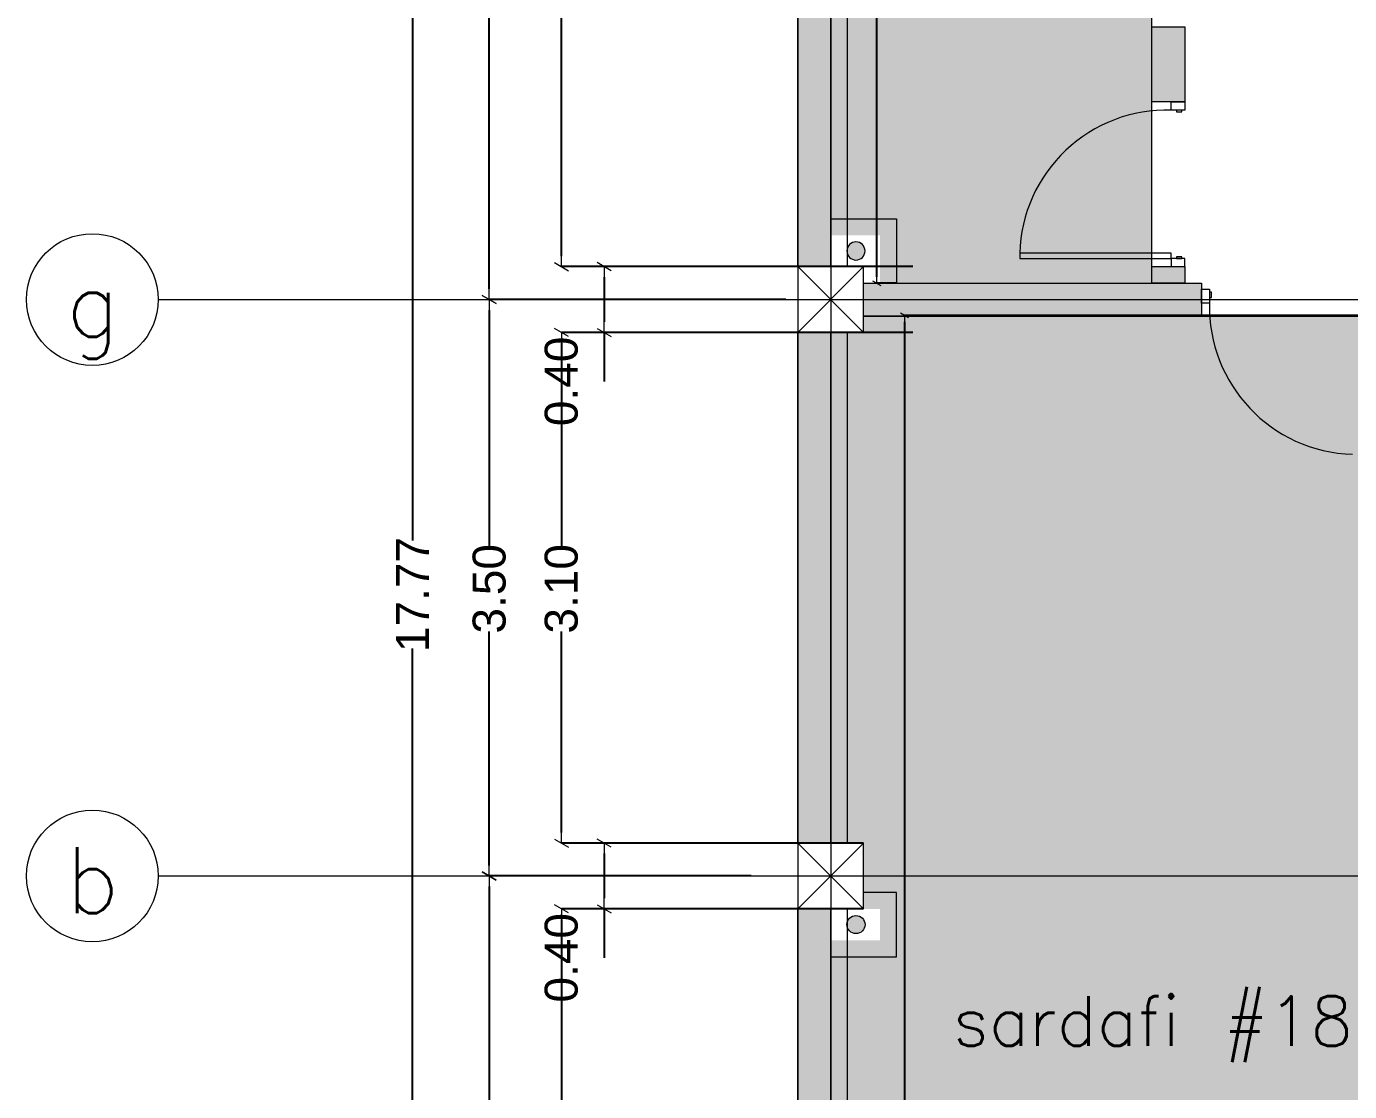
# Model space of a CAD drawing. Header units: millimetres. Extents: x 475616349 to 476941521, y 4620115302 to 4621446928.
# Drawn here: x 476732588 to 476740617, y 4620198963 to 4620205430 of the extents above; entities that cross this region are included whole.
import ezdxf

# ---------------------------------------------------------------- set-up
doc = ezdxf.new("R2010")
doc.units = ezdxf.units.MM
doc.header["$MEASUREMENT"] = 0
for name, color, linetype, lineweight in [('0_Pen_No__42_Pen_No__250_Pen_No__5', 5, 'Continuous', 0), ('2D Drafting - General_Pen_No__1_Pen_No__7', 7, 'Continuous', 0), ('2D Drafting - General_Pen_No__1_Pen_No__7_Pen_No__7', 7, 'Continuous', 0), ('2D Drafting - General_Pen_No__250_Pen_No__7_Pen_No__154', 154, 'Continuous', 0), ('2D Drafting - General_Pen_No__250_Pen_No__7_Pen_No__250', 7, 'Continuous', 0), ('2D Drafting - General_Pen_No__250_Pen_No__7_Pen_No__7', 7, 'Continuous', 0), ('Annotation - Text_Pen_No__7_Pen_No__5', 5, 'Continuous', 0), ('Doors_Pen_No__7_Pen_No__7_Pen_No__7', 7, 'Continuous', 0), ('G-Anno-Nplt_Pen_No__4', 7, 'Continuous', 0), ('G-Anno-Nplt_Pen_No__7', 7, 'Continuous', 0), ('G-Anno-Nplt_Pen_No__8', 8, 'Continuous', 0), ('New_a-iataki_Pen_No__5_Pen_No__5_Pen_No__4', 7, 'Continuous', 0), ('shaxtebi da milebi_Pen_No__1_Pen_No__1_Pen_No__1', 1, 'Continuous', 0), ('zoma_Pen_No__5_Pen_No__5', 5, 'Continuous', 0)]:
    doc.layers.add(name, color=color, linetype=linetype, lineweight=lineweight)
doc.layers.add('zoma', color=7, linetype='Continuous')
doc.styles.add('GENERATED_STYLE_2', font='arial.ttf')
doc.dimstyles.new('GENERATED_STYLE__2', dxfattribs={"dimtxt": 200, "dimasz": 64.421331, "dimexe": 0.18, "dimexo": 3, "dimgap": 0.09, "dimtad": 1, "dimlfac": 0.001, "dimzin": 0, "dimdsep": 46, "dimtxsty": 'GENERATED_STYLE_2', "dimblk": 'ARROWHEAD_2', "dimblk1": 'ARROWHEAD_2', "dimblk2": 'ARROWHEAD_2', "dimcen": 0.09, "dimclrd": 142, "dimclre": 142, "dimclrt": 142, "dimadec": 0, "dimazin": 0, "dimtfac": 1, "dimtdec": 4, "dimtmove": 0, "dimatfit": 3, "dimfxl": 1, "dimtolj": 1, "dimtzin": 0, "dimarcsym": 0})
doc.dimstyles.new('GENERATED_STYLE__40', dxfattribs={"dimtxt": 100, "dimasz": 38, "dimexe": 0.18, "dimexo": 3, "dimgap": 0.09, "dimtad": 1, "dimlfac": 0.001, "dimzin": 0, "dimdsep": 46, "dimtxsty": 'GENERATED_STYLE_2', "dimblk": 'ARROWHEAD_2', "dimblk1": 'ARROWHEAD_2', "dimblk2": 'ARROWHEAD_2', "dimcen": 0.09, "dimclrd": 7, "dimclre": 7, "dimclrt": 7, "dimadec": 0, "dimazin": 0, "dimtfac": 1, "dimtdec": 4, "dimtmove": 0, "dimatfit": 3, "dimfxl": 1, "dimtolj": 1, "dimtzin": 0, "dimarcsym": 0})

# ---------------------------------------------------------------- blocks, each defined once
blk = doc.blocks.new('ARROWHEAD_2')
at = {"color": 0, "linetype": 'Continuous', "lineweight": 0}
for p, q in [((0, 0), (-1, 0)), ((-0.38, -0.66), (0.38, 0.66))]:
    blk.add_line(p, q, dxfattribs=at)
blk = doc.blocks.new('*D1158', base_point=(476577134.1, 4620325125.7))
at = {"layer": 'Defpoints', "color": 0, "linetype": 'Continuous', "transparency": 16777216}
for p in [(476735396.9, 4620200271.9), (476736989, 4620200271.9), (476736989, 4620193371.9)]:
    blk.add_point(p, dxfattribs=at)
at = {"layer": 'zoma', "color": 142, "linetype": 'Continuous', "lineweight": -2, "transparency": 16777216}
for p, q in [((476736986, 4620200271.9), (476735396.7, 4620200271.9)), ((476735396.9, 4620200207.5), (476735396.9, 4620197075.7)), ((476735396.9, 4620193436.3), (476735396.9, 4620196555.6)), ((476736986, 4620193371.9), (476735396.7, 4620193371.9))]:
    blk.add_line(p, q, dxfattribs=at)
at = {"layer": 'zoma', "color": 142, "linetype": 'Continuous', "lineweight": -2, "transparency": 16777216, "xscale": 64.4213309708986, "yscale": 64.4213309708986, "zscale": 64.4213309708986}
for p, rotation in [((476735396.9, 4620200271.9), 90), ((476735396.9, 4620193371.9), 270)]:
    blk.add_blockref('ARROWHEAD_2', p, dxfattribs=dict(at, rotation=rotation))
at = {"layer": 'zoma', "color": 142, "linetype": 'Continuous', "lineweight": 0, "transparency": 16777216, "insert": (476735396.9, 4620196815.6), "char_height": 200, "attachment_point": 5, "rotation": 90, "style": 'GENERATED_STYLE_2'}
blk.add_mtext('\\A1;6.90', dxfattribs=at)
blk = doc.blocks.new('*D1159', base_point=(476577134.1, 4620325125.7))
at = {"layer": 'Defpoints', "color": 0, "linetype": 'Continuous', "transparency": 16777216}
for p in [(476735396.9, 4620203771.9), (476737198.6, 4620203771.9), (476736989, 4620200271.9)]:
    blk.add_point(p, dxfattribs=at)
at = {"layer": 'zoma', "color": 142, "linetype": 'Continuous', "lineweight": -2, "transparency": 16777216}
for p, q in [((476737195.6, 4620203771.9), (476735396.7, 4620203771.9)), ((476735396.9, 4620203707.5), (476735396.9, 4620202275.1)), ((476735396.9, 4620200336.3), (476735396.9, 4620201756.2)), ((476736986, 4620200271.9), (476735396.7, 4620200271.9))]:
    blk.add_line(p, q, dxfattribs=at)
at = {"layer": 'zoma', "color": 142, "linetype": 'Continuous', "lineweight": -2, "transparency": 16777216, "xscale": 64.4213309708986, "yscale": 64.4213309708986, "zscale": 64.4213309708986}
for p, rotation in [((476735396.9, 4620203771.9), 90), ((476735396.9, 4620200271.9), 270)]:
    blk.add_blockref('ARROWHEAD_2', p, dxfattribs=dict(at, rotation=rotation))
at = {"layer": 'zoma', "color": 142, "linetype": 'Continuous', "lineweight": 0, "transparency": 16777216, "insert": (476735396.9, 4620202015.6), "char_height": 200, "attachment_point": 5, "rotation": 90, "style": 'GENERATED_STYLE_2'}
blk.add_mtext('\\A1;3.50', dxfattribs=at)
blk = doc.blocks.new('*D1160', base_point=(476577134.1, 4620325125.7))
at = {"layer": 'Defpoints', "color": 0, "linetype": 'Continuous', "transparency": 16777216}
for p in [(476735396.9, 4620210671.9), (476737198.6, 4620210671.9), (476737198.6, 4620203771.9)]:
    blk.add_point(p, dxfattribs=at)
at = {"layer": 'zoma', "color": 142, "linetype": 'Continuous', "lineweight": -2, "transparency": 16777216}
for p, q in [((476737195.6, 4620210671.9), (476735396.7, 4620210671.9)), ((476735396.9, 4620210607.5), (476735396.9, 4620207475.7)), ((476735396.9, 4620203836.3), (476735396.9, 4620206955.6)), ((476737195.6, 4620203771.9), (476735396.7, 4620203771.9))]:
    blk.add_line(p, q, dxfattribs=at)
at = {"layer": 'zoma', "color": 142, "linetype": 'Continuous', "lineweight": -2, "transparency": 16777216, "xscale": 64.4213309708986, "yscale": 64.4213309708986, "zscale": 64.4213309708986}
for p, rotation in [((476735396.9, 4620210671.9), 90), ((476735396.9, 4620203771.9), 270)]:
    blk.add_blockref('ARROWHEAD_2', p, dxfattribs=dict(at, rotation=rotation))
at = {"layer": 'zoma', "color": 142, "linetype": 'Continuous', "lineweight": 0, "transparency": 16777216, "insert": (476735396.9, 4620207215.6), "char_height": 200, "attachment_point": 5, "rotation": 90, "style": 'GENERATED_STYLE_2'}
blk.add_mtext('\\A1;6.90', dxfattribs=at)
blk = doc.blocks.new('*D1162', base_point=(476577134.1, 4620325125.7))
at = {"layer": 'Defpoints', "color": 0, "linetype": 'Continuous', "transparency": 16777216}
for p in [(476735834.3, 4620200071.9), (476737669.7, 4620200071.9), (476737669.7, 4620193571.9)]:
    blk.add_point(p, dxfattribs=at)
at = {"layer": 'zoma', "color": 142, "linetype": 'Continuous', "lineweight": -2, "transparency": 16777216}
for p, q in [((476737666.7, 4620200071.9), (476735834.1, 4620200071.9)), ((476735834.3, 4620200007.5), (476735834.3, 4620197075.7)), ((476735834.2, 4620193636.4), (476735834.3, 4620196555.6)), ((476737666.7, 4620193571.9), (476735834.1, 4620193571.9))]:
    blk.add_line(p, q, dxfattribs=at)
at = {"layer": 'zoma', "color": 142, "linetype": 'Continuous', "lineweight": -2, "transparency": 16777216, "xscale": 64.4213309708986, "yscale": 64.4213309708986, "zscale": 64.4213309708986}
for p, rotation in [((476735834.3, 4620200071.9), 89.99948275157509), ((476735834.2, 4620193571.9), 269.999482751575)]:
    blk.add_blockref('ARROWHEAD_2', p, dxfattribs=dict(at, rotation=rotation))
at = {"layer": 'zoma', "color": 142, "linetype": 'Continuous', "lineweight": 0, "transparency": 16777216, "insert": (476735834.3, 4620196815.6), "char_height": 200, "attachment_point": 5, "rotation": 89.99948, "style": 'GENERATED_STYLE_2'}
blk.add_mtext('\\A1;6.50', dxfattribs=at)
blk = doc.blocks.new('*D1163', base_point=(476577134.1, 4620325125.7))
at = {"layer": 'Defpoints', "color": 0, "linetype": 'Continuous', "transparency": 16777216}
for p in [(476736093.8, 4620200471.9), (476737669.7, 4620200471.9), (476737669.7, 4620200071.9)]:
    blk.add_point(p, dxfattribs=at)
at = {"layer": 'zoma', "color": 142, "linetype": 'Continuous', "lineweight": -2, "transparency": 16777216}
for p, q in [((476737666.7, 4620200471.9), (476736093.6, 4620200471.9)), ((476736093.8, 4620200407.5), (476736093.8, 4620200136.4)), ((476737666.7, 4620200071.9), (476736093.6, 4620200071.9)), ((476736093.8, 4620200071.9), (476736093.8, 4620199775.1))]:
    blk.add_line(p, q, dxfattribs=at)
at = {"layer": 'zoma', "color": 142, "linetype": 'Continuous', "lineweight": -2, "transparency": 16777216, "xscale": 64.4213309708986, "yscale": 64.4213309708986, "zscale": 64.4213309708986}
for p, rotation in [((476736093.8, 4620200471.9), 89.99948275157509), ((476736093.8, 4620200071.9), 269.999482751575)]:
    blk.add_blockref('ARROWHEAD_2', p, dxfattribs=dict(at, rotation=rotation))
at = {"layer": 'zoma', "color": 142, "linetype": 'Continuous', "lineweight": 0, "transparency": 16777216, "insert": (476735834.3, 4620199775.1), "char_height": 200, "attachment_point": 5, "rotation": 89.99948, "style": 'GENERATED_STYLE_2'}
blk.add_mtext('\\A1;0.40', dxfattribs=at)
blk = doc.blocks.new('*D1164', base_point=(476577134.1, 4620325125.7))
at = {"layer": 'Defpoints', "color": 0, "linetype": 'Continuous', "transparency": 16777216}
for p in [(476735834.3, 4620203571.9), (476737969.7, 4620203571.9), (476737669.7, 4620200471.9)]:
    blk.add_point(p, dxfattribs=at)
at = {"layer": 'zoma', "color": 142, "linetype": 'Continuous', "lineweight": -2, "transparency": 16777216}
for p, q in [((476737966.7, 4620203571.9), (476735834.1, 4620203571.9)), ((476735834.3, 4620203507.5), (476735834.3, 4620202275.1)), ((476735834.3, 4620200536.4), (476735834.3, 4620201756.2)), ((476737666.7, 4620200471.9), (476735834.1, 4620200471.9))]:
    blk.add_line(p, q, dxfattribs=at)
at = {"layer": 'zoma', "color": 142, "linetype": 'Continuous', "lineweight": -2, "transparency": 16777216, "xscale": 64.4213309708986, "yscale": 64.4213309708986, "zscale": 64.4213309708986}
for p, rotation in [((476735834.3, 4620203571.9), 89.99948275157509), ((476735834.3, 4620200471.9), 269.999482751575)]:
    blk.add_blockref('ARROWHEAD_2', p, dxfattribs=dict(at, rotation=rotation))
at = {"layer": 'zoma', "color": 142, "linetype": 'Continuous', "lineweight": 0, "transparency": 16777216, "insert": (476735834.3, 4620202015.6), "char_height": 200, "attachment_point": 5, "rotation": 89.99948, "style": 'GENERATED_STYLE_2'}
blk.add_mtext('\\A1;3.10', dxfattribs=at)
blk = doc.blocks.new('*D1165', base_point=(476577134.1, 4620325125.7))
at = {"layer": 'Defpoints', "color": 0, "linetype": 'Continuous', "transparency": 16777216}
for p in [(476736093.8, 4620203971.9), (476737969.7, 4620203971.9), (476737969.7, 4620203571.9)]:
    blk.add_point(p, dxfattribs=at)
at = {"layer": 'zoma', "color": 142, "linetype": 'Continuous', "lineweight": -2, "transparency": 16777216}
for p, q in [((476737966.7, 4620203971.9), (476736093.7, 4620203971.9)), ((476736093.8, 4620203907.5), (476736093.8, 4620203636.4)), ((476737966.7, 4620203571.9), (476736093.6, 4620203571.9)), ((476736093.8, 4620203571.9), (476736093.8, 4620203275.1))]:
    blk.add_line(p, q, dxfattribs=at)
at = {"layer": 'zoma', "color": 142, "linetype": 'Continuous', "lineweight": -2, "transparency": 16777216, "xscale": 64.4213309708986, "yscale": 64.4213309708986, "zscale": 64.4213309708986}
for p, rotation in [((476736093.8, 4620203971.9), 89.99948275157509), ((476736093.8, 4620203571.9), 269.999482751575)]:
    blk.add_blockref('ARROWHEAD_2', p, dxfattribs=dict(at, rotation=rotation))
at = {"layer": 'zoma', "color": 142, "linetype": 'Continuous', "lineweight": 0, "transparency": 16777216, "insert": (476735834.3, 4620203275.1), "char_height": 200, "attachment_point": 5, "rotation": 89.99948, "style": 'GENERATED_STYLE_2'}
blk.add_mtext('\\A1;0.40', dxfattribs=at)
blk = doc.blocks.new('*D1166', base_point=(476577134.1, 4620325125.7))
at = {"layer": 'Defpoints', "color": 0, "linetype": 'Continuous', "transparency": 16777216}
for p in [(476735834.4, 4620210471.9), (476735974.4, 4620210471.9), (476737969.7, 4620203971.9)]:
    blk.add_point(p, dxfattribs=at)
at = {"layer": 'zoma', "color": 142, "linetype": 'Continuous', "lineweight": -2, "transparency": 16777216}
for p, q in [((476735971.4, 4620210471.9), (476735834.2, 4620210471.9)), ((476735834.4, 4620210407.5), (476735834.4, 4620207475.7)), ((476735834.3, 4620204036.4), (476735834.4, 4620206955.6)), ((476737966.7, 4620203971.9), (476735834.1, 4620203971.9))]:
    blk.add_line(p, q, dxfattribs=at)
at = {"layer": 'zoma', "color": 142, "linetype": 'Continuous', "lineweight": -2, "transparency": 16777216, "xscale": 64.4213309708986, "yscale": 64.4213309708986, "zscale": 64.4213309708986}
for p, rotation in [((476735834.4, 4620210471.9), 89.99948275157509), ((476735834.3, 4620203971.9), 269.999482751575)]:
    blk.add_blockref('ARROWHEAD_2', p, dxfattribs=dict(at, rotation=rotation))
at = {"layer": 'zoma', "color": 142, "linetype": 'Continuous', "lineweight": 0, "transparency": 16777216, "insert": (476735834.4, 4620207215.6), "char_height": 200, "attachment_point": 5, "rotation": 89.99948, "style": 'GENERATED_STYLE_2'}
blk.add_mtext('\\A1;6.50', dxfattribs=at)
blk = doc.blocks.new('*D1185', base_point=(476577134.1, 4620325125.7))
at = {"layer": 'Defpoints', "color": 0, "linetype": 'Continuous', "transparency": 16777216}
for p in [(476735396.9, 4620200271.9), (476736989, 4620200271.9), (476736989, 4620193371.9)]:
    blk.add_point(p, dxfattribs=at)
at = {"layer": 'zoma', "color": 142, "linetype": 'Continuous', "lineweight": -2, "transparency": 16777216}
for p, q in [((476736986, 4620200271.9), (476735396.7, 4620200271.9)), ((476735396.9, 4620200207.5), (476735396.9, 4620197075.7)), ((476735396.9, 4620193436.3), (476735396.9, 4620196555.6)), ((476736986, 4620193371.9), (476735396.7, 4620193371.9))]:
    blk.add_line(p, q, dxfattribs=at)
at = {"layer": 'zoma', "color": 142, "linetype": 'Continuous', "lineweight": -2, "transparency": 16777216, "xscale": 64.4213309708986, "yscale": 64.4213309708986, "zscale": 64.4213309708986}
for p, rotation in [((476735396.9, 4620200271.9), 90), ((476735396.9, 4620193371.9), 270)]:
    blk.add_blockref('ARROWHEAD_2', p, dxfattribs=dict(at, rotation=rotation))
at = {"layer": 'zoma', "color": 142, "linetype": 'Continuous', "lineweight": 0, "transparency": 16777216, "insert": (476735396.9, 4620196815.6), "char_height": 200, "attachment_point": 5, "rotation": 90, "style": 'GENERATED_STYLE_2'}
blk.add_mtext('\\A1;6.90', dxfattribs=at)
blk = doc.blocks.new('*D1186', base_point=(476577134.1, 4620325125.7))
at = {"layer": 'Defpoints', "color": 0, "linetype": 'Continuous', "transparency": 16777216}
for p in [(476735396.9, 4620203771.9), (476737198.6, 4620203771.9), (476736989, 4620200271.9)]:
    blk.add_point(p, dxfattribs=at)
at = {"layer": 'zoma', "color": 142, "linetype": 'Continuous', "lineweight": -2, "transparency": 16777216}
for p, q in [((476737195.6, 4620203771.9), (476735396.7, 4620203771.9)), ((476735396.9, 4620203707.5), (476735396.9, 4620202275.1)), ((476735396.9, 4620200336.3), (476735396.9, 4620201756.2)), ((476736986, 4620200271.9), (476735396.7, 4620200271.9))]:
    blk.add_line(p, q, dxfattribs=at)
at = {"layer": 'zoma', "color": 142, "linetype": 'Continuous', "lineweight": -2, "transparency": 16777216, "xscale": 64.4213309708986, "yscale": 64.4213309708986, "zscale": 64.4213309708986}
for p, rotation in [((476735396.9, 4620203771.9), 90), ((476735396.9, 4620200271.9), 270)]:
    blk.add_blockref('ARROWHEAD_2', p, dxfattribs=dict(at, rotation=rotation))
at = {"layer": 'zoma', "color": 142, "linetype": 'Continuous', "lineweight": 0, "transparency": 16777216, "insert": (476735396.9, 4620202015.6), "char_height": 200, "attachment_point": 5, "rotation": 90, "style": 'GENERATED_STYLE_2'}
blk.add_mtext('\\A1;3.50', dxfattribs=at)
blk = doc.blocks.new('*D1187', base_point=(476577134.1, 4620325125.7))
at = {"layer": 'Defpoints', "color": 0, "linetype": 'Continuous', "transparency": 16777216}
for p in [(476735396.9, 4620210671.9), (476737198.6, 4620210671.9), (476737198.6, 4620203771.9)]:
    blk.add_point(p, dxfattribs=at)
at = {"layer": 'zoma', "color": 142, "linetype": 'Continuous', "lineweight": -2, "transparency": 16777216}
for p, q in [((476737195.6, 4620210671.9), (476735396.7, 4620210671.9)), ((476735396.9, 4620210607.5), (476735396.9, 4620207475.7)), ((476735396.9, 4620203836.3), (476735396.9, 4620206955.6)), ((476737195.6, 4620203771.9), (476735396.7, 4620203771.9))]:
    blk.add_line(p, q, dxfattribs=at)
at = {"layer": 'zoma', "color": 142, "linetype": 'Continuous', "lineweight": -2, "transparency": 16777216, "xscale": 64.4213309708986, "yscale": 64.4213309708986, "zscale": 64.4213309708986}
for p, rotation in [((476735396.9, 4620210671.9), 90), ((476735396.9, 4620203771.9), 270)]:
    blk.add_blockref('ARROWHEAD_2', p, dxfattribs=dict(at, rotation=rotation))
at = {"layer": 'zoma', "color": 142, "linetype": 'Continuous', "lineweight": 0, "transparency": 16777216, "insert": (476735396.9, 4620207215.6), "char_height": 200, "attachment_point": 5, "rotation": 90, "style": 'GENERATED_STYLE_2'}
blk.add_mtext('\\A1;6.90', dxfattribs=at)
blk = doc.blocks.new('*D1210', base_point=(476577134.1, 4620325125.7))
at = {"layer": 'Defpoints', "color": 0, "linetype": 'Continuous', "transparency": 16777216}
for p in [(476735834.3, 4620200071.9), (476737669.7, 4620200071.9), (476737669.7, 4620193571.9)]:
    blk.add_point(p, dxfattribs=at)
at = {"layer": 'zoma', "color": 142, "linetype": 'Continuous', "lineweight": -2, "transparency": 16777216}
for p, q in [((476737666.7, 4620200071.9), (476735834.1, 4620200071.9)), ((476735834.3, 4620200007.5), (476735834.3, 4620197075.7)), ((476735834.2, 4620193636.4), (476735834.3, 4620196555.6)), ((476737666.7, 4620193571.9), (476735834.1, 4620193571.9))]:
    blk.add_line(p, q, dxfattribs=at)
at = {"layer": 'zoma', "color": 142, "linetype": 'Continuous', "lineweight": -2, "transparency": 16777216, "xscale": 64.4213309708986, "yscale": 64.4213309708986, "zscale": 64.4213309708986}
for p, rotation in [((476735834.3, 4620200071.9), 89.99948275157509), ((476735834.2, 4620193571.9), 269.999482751575)]:
    blk.add_blockref('ARROWHEAD_2', p, dxfattribs=dict(at, rotation=rotation))
at = {"layer": 'zoma', "color": 142, "linetype": 'Continuous', "lineweight": 0, "transparency": 16777216, "insert": (476735834.3, 4620196815.6), "char_height": 200, "attachment_point": 5, "rotation": 89.99948, "style": 'GENERATED_STYLE_2'}
blk.add_mtext('\\A1;6.50', dxfattribs=at)
blk = doc.blocks.new('*D1211', base_point=(476577134.1, 4620325125.7))
at = {"layer": 'Defpoints', "color": 0, "linetype": 'Continuous', "transparency": 16777216}
for p in [(476736093.8, 4620200471.9), (476737669.7, 4620200471.9), (476737669.7, 4620200071.9)]:
    blk.add_point(p, dxfattribs=at)
at = {"layer": 'zoma', "color": 142, "linetype": 'Continuous', "lineweight": -2, "transparency": 16777216}
for p, q in [((476737666.7, 4620200471.9), (476736093.6, 4620200471.9)), ((476736093.8, 4620200407.5), (476736093.8, 4620200136.4)), ((476737666.7, 4620200071.9), (476736093.6, 4620200071.9)), ((476736093.8, 4620200071.9), (476736093.8, 4620199775.1))]:
    blk.add_line(p, q, dxfattribs=at)
at = {"layer": 'zoma', "color": 142, "linetype": 'Continuous', "lineweight": -2, "transparency": 16777216, "xscale": 64.4213309708986, "yscale": 64.4213309708986, "zscale": 64.4213309708986}
for p, rotation in [((476736093.8, 4620200471.9), 89.99948275157509), ((476736093.8, 4620200071.9), 269.999482751575)]:
    blk.add_blockref('ARROWHEAD_2', p, dxfattribs=dict(at, rotation=rotation))
at = {"layer": 'zoma', "color": 142, "linetype": 'Continuous', "lineweight": 0, "transparency": 16777216, "insert": (476735834.3, 4620199775.1), "char_height": 200, "attachment_point": 5, "rotation": 89.99948, "style": 'GENERATED_STYLE_2'}
blk.add_mtext('\\A1;0.40', dxfattribs=at)
blk = doc.blocks.new('*D1212', base_point=(476577134.1, 4620325125.7))
at = {"layer": 'Defpoints', "color": 0, "linetype": 'Continuous', "transparency": 16777216}
for p in [(476735834.3, 4620203571.9), (476737969.7, 4620203571.9), (476737669.7, 4620200471.9)]:
    blk.add_point(p, dxfattribs=at)
at = {"layer": 'zoma', "color": 142, "linetype": 'Continuous', "lineweight": -2, "transparency": 16777216}
for p, q in [((476737966.7, 4620203571.9), (476735834.1, 4620203571.9)), ((476735834.3, 4620203507.5), (476735834.3, 4620202275.1)), ((476735834.3, 4620200536.4), (476735834.3, 4620201756.2)), ((476737666.7, 4620200471.9), (476735834.1, 4620200471.9))]:
    blk.add_line(p, q, dxfattribs=at)
at = {"layer": 'zoma', "color": 142, "linetype": 'Continuous', "lineweight": -2, "transparency": 16777216, "xscale": 64.4213309708986, "yscale": 64.4213309708986, "zscale": 64.4213309708986}
for p, rotation in [((476735834.3, 4620203571.9), 89.99948275157509), ((476735834.3, 4620200471.9), 269.999482751575)]:
    blk.add_blockref('ARROWHEAD_2', p, dxfattribs=dict(at, rotation=rotation))
at = {"layer": 'zoma', "color": 142, "linetype": 'Continuous', "lineweight": 0, "transparency": 16777216, "insert": (476735834.3, 4620202015.6), "char_height": 200, "attachment_point": 5, "rotation": 89.99948, "style": 'GENERATED_STYLE_2'}
blk.add_mtext('\\A1;3.10', dxfattribs=at)
blk = doc.blocks.new('*D1213', base_point=(476577134.1, 4620325125.7))
at = {"layer": 'Defpoints', "color": 0, "linetype": 'Continuous', "transparency": 16777216}
for p in [(476736093.8, 4620203971.9), (476737969.7, 4620203971.9), (476737969.7, 4620203571.9)]:
    blk.add_point(p, dxfattribs=at)
at = {"layer": 'zoma', "color": 142, "linetype": 'Continuous', "lineweight": -2, "transparency": 16777216}
for p, q in [((476737966.7, 4620203971.9), (476736093.7, 4620203971.9)), ((476736093.8, 4620203907.5), (476736093.8, 4620203636.4)), ((476737966.7, 4620203571.9), (476736093.6, 4620203571.9)), ((476736093.8, 4620203571.9), (476736093.8, 4620203275.1))]:
    blk.add_line(p, q, dxfattribs=at)
at = {"layer": 'zoma', "color": 142, "linetype": 'Continuous', "lineweight": -2, "transparency": 16777216, "xscale": 64.4213309708986, "yscale": 64.4213309708986, "zscale": 64.4213309708986}
for p, rotation in [((476736093.8, 4620203971.9), 89.99948275157509), ((476736093.8, 4620203571.9), 269.999482751575)]:
    blk.add_blockref('ARROWHEAD_2', p, dxfattribs=dict(at, rotation=rotation))
at = {"layer": 'zoma', "color": 142, "linetype": 'Continuous', "lineweight": 0, "transparency": 16777216, "insert": (476735834.3, 4620203275.1), "char_height": 200, "attachment_point": 5, "rotation": 89.99948, "style": 'GENERATED_STYLE_2'}
blk.add_mtext('\\A1;0.40', dxfattribs=at)
blk = doc.blocks.new('*D1214', base_point=(476577134.1, 4620325125.7))
at = {"layer": 'Defpoints', "color": 0, "linetype": 'Continuous', "transparency": 16777216}
for p in [(476735834.4, 4620210471.9), (476735974.4, 4620210471.9), (476737969.7, 4620203971.9)]:
    blk.add_point(p, dxfattribs=at)
at = {"layer": 'zoma', "color": 142, "linetype": 'Continuous', "lineweight": -2, "transparency": 16777216}
for p, q in [((476735971.4, 4620210471.9), (476735834.2, 4620210471.9)), ((476735834.4, 4620210407.5), (476735834.4, 4620207475.7)), ((476735834.3, 4620204036.4), (476735834.4, 4620206955.6)), ((476737966.7, 4620203971.9), (476735834.1, 4620203971.9))]:
    blk.add_line(p, q, dxfattribs=at)
at = {"layer": 'zoma', "color": 142, "linetype": 'Continuous', "lineweight": -2, "transparency": 16777216, "xscale": 64.4213309708986, "yscale": 64.4213309708986, "zscale": 64.4213309708986}
for p, rotation in [((476735834.4, 4620210471.9), 89.99948275157509), ((476735834.3, 4620203971.9), 269.999482751575)]:
    blk.add_blockref('ARROWHEAD_2', p, dxfattribs=dict(at, rotation=rotation))
at = {"layer": 'zoma', "color": 142, "linetype": 'Continuous', "lineweight": 0, "transparency": 16777216, "insert": (476735834.4, 4620207215.6), "char_height": 200, "attachment_point": 5, "rotation": 89.99948, "style": 'GENERATED_STYLE_2'}
blk.add_mtext('\\A1;6.50', dxfattribs=at)
blk = doc.blocks.new('*D1217', base_point=(476577134.1, 4620325125.7))
at = {"layer": 'Defpoints', "color": 0, "linetype": 'Continuous', "transparency": 16777216}
for p in [(476734930.4, 4620210871.9), (476737268.5, 4620210871.9), (476737198.5, 4620193101.9)]:
    blk.add_point(p, dxfattribs=at)
at = {"layer": 'zoma', "color": 142, "linetype": 'Continuous', "lineweight": -2, "transparency": 16777216}
for p, q in [((476737265.5, 4620210871.9), (476734930.2, 4620210871.9)), ((476734930.4, 4620210807.5), (476734930.3, 4620202309.1)), ((476734930.2, 4620193166.4), (476734930.3, 4620201652.9)), ((476737195.5, 4620193101.9), (476734930.1, 4620193101.9))]:
    blk.add_line(p, q, dxfattribs=at)
at = {"layer": 'zoma', "color": 142, "linetype": 'Continuous', "lineweight": -2, "transparency": 16777216, "xscale": 64.4213309708986, "yscale": 64.4213309708986, "zscale": 64.4213309708986}
for p, rotation in [((476734930.4, 4620210871.9), 89.99948275157509), ((476734930.2, 4620193101.9), 269.999482751575)]:
    blk.add_blockref('ARROWHEAD_2', p, dxfattribs=dict(at, rotation=rotation))
at = {"layer": 'zoma', "color": 142, "linetype": 'Continuous', "lineweight": 0, "transparency": 16777216, "insert": (476734930.3, 4620201981), "char_height": 200, "attachment_point": 5, "rotation": 89.99948, "style": 'GENERATED_STYLE_2'}
blk.add_mtext('\\A1;17.77', dxfattribs=at)
blk = doc.blocks.new('*D1835', base_point=(476577134.1, 4620325125.7))
at = {"layer": 'Defpoints', "color": 0, "linetype": 'Continuous', "transparency": 16777216}
for p in [(476737916.7, 4620203675.2), (476767968.5, 4620203675.2), (476757666.9, 4620193372.1)]:
    blk.add_point(p, dxfattribs=at)
at = {"layer": 'zoma', "color": 7, "linetype": 'Continuous', "lineweight": -2, "transparency": 16777216}
for p, q in [((476767965.5, 4620203675.2), (476737916.5, 4620203675.2)), ((476737916.7, 4620203637.2), (476737916.7, 4620198684.6)), ((476737916.7, 4620193410.1), (476737916.7, 4620198356.7)), ((476757663.9, 4620193372.1), (476737916.5, 4620193372.1))]:
    blk.add_line(p, q, dxfattribs=at)
at = {"layer": 'zoma', "color": 7, "linetype": 'Continuous', "lineweight": -2, "transparency": 16777216, "xscale": 38.00000000000001, "yscale": 38.00000000000001, "zscale": 38.00000000000001}
for p, rotation in [((476737916.7, 4620203675.2), 90), ((476737916.7, 4620193372.1), 270)]:
    blk.add_blockref('ARROWHEAD_2', p, dxfattribs=dict(at, rotation=rotation))
at = {"layer": 'zoma', "color": 7, "linetype": 'Continuous', "lineweight": 0, "transparency": 16777216, "insert": (476737916.7, 4620198520.7), "char_height": 100, "attachment_point": 5, "rotation": 90, "style": 'GENERATED_STYLE_2'}
blk.add_mtext('\\A1;10.30', dxfattribs=at)
blk = doc.blocks.new('*D1837', base_point=(476577134.1, 4620325125.7))
at = {"layer": 'Defpoints', "color": 0, "linetype": 'Continuous', "transparency": 16777216}
for p in [(476737468.5, 4620207832.1), (476737748.2, 4620207832.1), (476737867, 4620203871.9)]:
    blk.add_point(p, dxfattribs=at)
at = {"layer": 'zoma', "color": 7, "linetype": 'Continuous', "lineweight": -2, "transparency": 16777216}
for p, q in [((476737471.5, 4620207832.1), (476737748.4, 4620207832.1)), ((476737748.2, 4620207794.1), (476737748.2, 4620205978.8)), ((476737748.2, 4620203909.9), (476737748.2, 4620205719)), ((476737864, 4620203871.9), (476737748, 4620203871.9))]:
    blk.add_line(p, q, dxfattribs=at)
at = {"layer": 'zoma', "color": 7, "linetype": 'Continuous', "lineweight": -2, "transparency": 16777216, "xscale": 38.00000000000001, "yscale": 38.00000000000001, "zscale": 38.00000000000001}
for p, rotation in [((476737748.2, 4620207832.1), 90), ((476737748.2, 4620203871.9), 270)]:
    blk.add_blockref('ARROWHEAD_2', p, dxfattribs=dict(at, rotation=rotation))
at = {"layer": 'zoma', "color": 7, "linetype": 'Continuous', "lineweight": 0, "transparency": 16777216, "insert": (476737748.2, 4620205848.9), "char_height": 100, "attachment_point": 5, "rotation": 90, "style": 'GENERATED_STYLE_2'}
blk.add_mtext('\\A1;3.96', dxfattribs=at)

msp = doc.modelspace()

# ---------------------------------------------------------------- hatches: boundary and pattern name
at = {"layer": '2D Drafting - General_Pen_No__250_Pen_No__7_Pen_No__154', "linetype": 'Continuous', "lineweight": 0}
for points in [[(476737468.542, 4620210471.921), (476737268.542, 4620210471.921), (476737268.542, 4620203971.921), (476737468.542, 4620203971.921)], [(476737268.542, 4620203571.921), (476737268.542, 4620200471.921), (476737468.542, 4620200471.921), (476737468.542, 4620203571.921)], [(476737468.542, 4620200071.921), (476737268.542, 4620200071.921), (476737268.542, 4620193571.921), (476737468.542, 4620193571.921)]]:
    msp.add_hatch(color=154, dxfattribs=at).paths.add_polyline_path(points)
at = {"layer": '2D Drafting - General_Pen_No__250_Pen_No__7_Pen_No__7', "linetype": 'Continuous', "lineweight": 0}
for points in [[(476737466.964, 4620204161.921), (476737466.964, 4620204262.109), (476737866.964, 4620204262.109), (476737866.964, 4620203871.921), (476737766.964, 4620203871.921), (476737766.964, 4620204161.921)], [(476737668.542, 4620203871.921), (476739718.542, 4620203871.921), (476739718.542, 4620203671.921), (476737668.542, 4620203671.921)], [(476737466.964, 4620199781.733), (476737866.964, 4620199781.733), (476737866.964, 4620200171.921), (476737766.964, 4620200171.921), (476737666.964, 4620200171.921), (476737666.964, 4620200071.921), (476737766.964, 4620200071.921), (476737766.964, 4620199881.921), (476737466.964, 4620199881.921)]]:
    msp.add_hatch(color=7, dxfattribs=at).paths.add_polyline_path(points)
at = {"layer": 'G-Anno-Nplt_Pen_No__7', "linetype": 'Continuous', "lineweight": 0}
for points in [[(476739618.542, 4620204971.825), (476739418.412, 4620204971.825), (476739418.412, 4620205428.825), (476739618.542, 4620205428.825)], [(476739618.542, 4620203871.921), (476739418.412, 4620203871.921), (476739418.412, 4620203971.825), (476739618.542, 4620203971.825)]]:
    msp.add_hatch(color=7, dxfattribs=at).paths.add_polyline_path(points)
at = {"layer": 'G-Anno-Nplt_Pen_No__8', "linetype": 'Continuous', "lineweight": 0, "true_color": 0x202020}
for points in [[(476742168.542, 4620207832.083), (476737468.542, 4620207832.083), (476737468.542, 4620204262.109), (476737866.964, 4620204262.109), (476737866.964, 4620203871.921), (476739418.412, 4620203871.921), (476739418.412, 4620205632.083), (476742168.542, 4620205632.083)], [(476737468.542, 4620200471.921), (476737468.542, 4620203571.921), (476737668.542, 4620203571.921), (476737668.542, 4620203671.921), (476740818.542, 4620203671.921), (476740818.542, 4620193371.979), (476737668.542, 4620193371.979), (476737668.542, 4620193571.921), (476737468.542, 4620193571.921), (476737468.542, 4620199781.733), (476737866.964, 4620199781.733), (476737866.964, 4620200171.921), (476737668.542, 4620200171.921), (476737668.542, 4620200471.921)]]:
    msp.add_hatch(color=250, dxfattribs=at).paths.add_polyline_path(points)
at = {"layer": 'shaxtebi da milebi_Pen_No__1_Pen_No__1_Pen_No__1', "linetype": 'Continuous', "lineweight": 0}
for points in [[(476737621.964, 4620204121.921, -1), (476737621.964, 4620204011.921, -1)], [(476737621.964, 4620199921.921, 1), (476737621.964, 4620200031.921, 1)]]:
    msp.add_hatch(color=1, dxfattribs=at).paths.add_polyline_path(points)

# ---------------------------------------------------------------- linework, layer by layer
at = {"layer": '0_Pen_No__42_Pen_No__250_Pen_No__5', "color": 5, "linetype": 'Continuous', "lineweight": 0}
for centre in [(476732987.992, 4620203771.921), (476732987.992, 4620203771.921), (476732987.992, 4620200271.921), (476732987.992, 4620200271.921)]:
    msp.add_circle(centre, 400, dxfattribs=at)
at = {"layer": '2D Drafting - General_Pen_No__1_Pen_No__7', "color": 7, "linetype": 'Continuous', "lineweight": 0}
for p, q in [((476737268.542, 4620203571.921), (476737668.542, 4620203971.921)), ((476737668.542, 4620203571.921), (476737268.542, 4620203971.921)), ((476737268.542, 4620200071.921), (476737668.542, 4620200471.921)), ((476737668.542, 4620200071.921), (476737268.542, 4620200471.921))]:
    msp.add_line(p, q, dxfattribs=at)
at = {"layer": '2D Drafting - General_Pen_No__1_Pen_No__7', "color": 7, "linetype": 'Continuous', "lineweight": 0, "flags": 128}
for points in [[(476737268.542, 4620203971.921), (476737268.542, 4620210471.921), (476737568.542, 4620210471.921), (476737568.542, 4620203971.921)], [(476737268.542, 4620203571.921), (476737668.542, 4620203571.921), (476737668.542, 4620203971.921), (476737268.542, 4620203971.921)], [(476737268.542, 4620200471.921), (476737268.542, 4620203571.921), (476737568.542, 4620203571.921), (476737568.542, 4620200471.921)], [(476737268.542, 4620200071.921), (476737668.542, 4620200071.921), (476737668.542, 4620200471.921), (476737268.542, 4620200471.921)], [(476737268.542, 4620193571.921), (476737268.542, 4620200071.921), (476737568.542, 4620200071.921), (476737568.542, 4620193571.921)]]:
    msp.add_lwpolyline(points, close=True, dxfattribs=at)
at = {"layer": '2D Drafting - General_Pen_No__1_Pen_No__7_Pen_No__7', "color": 7, "linetype": 'Continuous', "lineweight": 0}
for centre, start, end in [((476739508.876, 4620204029.547), 88.396194, 178.396194), ((476740660.82, 4620203725.864), 178.396194, 268.396194)]:
    msp.add_arc(centre, 893.239, start, end, dxfattribs=at)
at = {"layer": '2D Drafting - General_Pen_No__250_Pen_No__7_Pen_No__154', "color": 154, "linetype": 'Continuous', "lineweight": 0, "flags": 128}
msp.add_lwpolyline([(476737468.542, 4620200071.921), (476737268.542, 4620200071.921), (476737268.542, 4620193571.921), (476737468.542, 4620193571.921)], close=True, dxfattribs=at)
at = {"layer": '2D Drafting - General_Pen_No__250_Pen_No__7_Pen_No__250', "color": 7, "linetype": 'Continuous', "lineweight": 0, "flags": 128}
for points in [[(476737468.542, 4620210471.921), (476737268.542, 4620210471.921), (476737268.542, 4620203971.921), (476737468.542, 4620203971.921)], [(476737268.542, 4620203571.921), (476737268.542, 4620200471.921), (476737468.542, 4620200471.921), (476737468.542, 4620203571.921)]]:
    msp.add_lwpolyline(points, close=True, dxfattribs=at)
at = {"layer": '2D Drafting - General_Pen_No__250_Pen_No__7_Pen_No__7', "color": 7, "linetype": 'Continuous', "lineweight": 0, "flags": 128}
msp.add_lwpolyline([(476737668.542, 4620203871.921), (476739718.542, 4620203871.921), (476739718.542, 4620203671.921), (476737668.542, 4620203671.921)], close=True, dxfattribs=at)
at = {"layer": 'Doors_Pen_No__7_Pen_No__7_Pen_No__7', "color": 7, "linetype": 'Continuous', "lineweight": 0, "flags": 128}
for points in [[(476739618.542, 4620204971.825), (476739618.542, 4620204922.436), (476739533.876, 4620204922.436), (476739533.876, 4620204971.825)], [(476739600.542, 4620204911.325), (476739600.542, 4620204922.436), (476739567.209, 4620204922.436), (476739567.209, 4620204911.325)], [(476739533.876, 4620204021.214), (476739533.876, 4620204054.547), (476738615.987, 4620204054.547), (476738615.987, 4620204021.214)], [(476739600.542, 4620204021.214), (476739600.542, 4620204032.325), (476739567.209, 4620204032.325), (476739567.209, 4620204021.214)], [(476739618.542, 4620203971.825), (476739618.542, 4620204021.214), (476739533.876, 4620204021.214), (476739533.876, 4620203971.825)], [(476739718.542, 4620203835.531), (476739767.931, 4620203835.531), (476739767.931, 4620203750.864), (476739718.542, 4620203750.864)], [(476739779.042, 4620203817.531), (476739767.931, 4620203817.531), (476739767.931, 4620203784.198), (476739779.042, 4620203784.198)]]:
    msp.add_lwpolyline(points, close=True, dxfattribs=at)
at = {"layer": 'G-Anno-Nplt_Pen_No__4', "color": 7, "linetype": 'Continuous', "lineweight": 0, "flags": 128}
for points in [[(476742168.542, 4620207832.083), (476737468.542, 4620207832.083), (476737468.542, 4620204262.109), (476737866.964, 4620204262.109), (476737866.964, 4620203871.921), (476739418.412, 4620203871.921), (476739418.412, 4620205632.083), (476742168.542, 4620205632.083)], [(476739618.542, 4620204971.825), (476739418.412, 4620204971.825), (476739418.412, 4620205428.825), (476739618.542, 4620205428.825)], [(476739618.542, 4620203871.921), (476739418.412, 4620203871.921), (476739418.412, 4620203971.825), (476739618.542, 4620203971.825)], [(476737468.542, 4620200471.921), (476737468.542, 4620203571.921), (476737668.542, 4620203571.921), (476737668.542, 4620203671.921), (476740818.542, 4620203671.921), (476740818.542, 4620193371.979), (476737668.542, 4620193371.979), (476737668.542, 4620193571.921), (476737468.542, 4620193571.921), (476737468.542, 4620199781.733), (476737866.964, 4620199781.733), (476737866.964, 4620200171.921), (476737668.542, 4620200171.921), (476737668.542, 4620200471.921)]]:
    msp.add_lwpolyline(points, close=True, dxfattribs=at)
at = {"layer": 'shaxtebi da milebi_Pen_No__1_Pen_No__1_Pen_No__1', "color": 1, "linetype": 'Continuous', "lineweight": 0, "flags": 128}
for points in [[(476737621.964, 4620204121.921, 1), (476737621.964, 4620204011.921, 1)], [(476737621.964, 4620199921.921, -1), (476737621.964, 4620200031.921, -1)]]:
    msp.add_lwpolyline(points, format="xyb", close=True, dxfattribs=at)
at = {"layer": 'zoma_Pen_No__5_Pen_No__5', "color": 5, "linetype": 'Continuous', "lineweight": 0}
for p, q in [((476737468.542, 4620214381.518), (476737468.542, 4620189670.712)), ((476733387.992, 4620203771.921), (476783274.372, 4620203771.921)), ((476733387.992, 4620203771.921), (476783274.372, 4620203771.921)), ((476733387.992, 4620200271.921), (476783274.372, 4620200271.921)), ((476733387.992, 4620200271.921), (476783274.372, 4620200271.921))]:
    msp.add_line(p, q, dxfattribs=at)

# ---------------------------------------------------------------- texts
at = {"layer": 'Annotation - Text_Pen_No__7_Pen_No__5', "color": 5, "linetype": 'Continuous', "lineweight": 0, "char_height": 400, "attachment_point": 2}
for s, insert in [('\\A1;{\\pqc;\\Ftxt.shx;g}', (476732990.149, 4620203946.241)), ('\\A1;{\\pqc;\\Ftxt.shx;b}', (476732990.149, 4620200446.241))]:
    msp.add_mtext(s, dxfattribs=dict(at, insert=insert))
at = {"layer": 'New_a-iataki_Pen_No__5_Pen_No__5_Pen_No__4', "color": 7, "linetype": 'Continuous', "lineweight": 0, "insert": (476740637.601, 4620199541.333), "char_height": 300, "attachment_point": 3}
msp.add_mtext('\\A1;{\\pqr;\\Ftxt.shx;sardafi \\Ftxt.shx;#18}', dxfattribs=at)

# ---------------------------------------------------------------- dimensions: what is measured, and where the dimension line sits
at = {"layer": 'zoma', "color": 142, "linetype": 'Continuous', "lineweight": 0}
for base, p1, p2, angle, picture, middle, turn in [((476734930.404, 4620210871.942), (476737198.536, 4620193101.921), (476737268.537, 4620210871.921), 89.9994828, '*D1217', (476734930.323, 4620201981), 89.9994828), ((476735396.862, 4620210671.921), (476737198.636, 4620203771.921), (476737198.636, 4620210671.921), 90, '*D1160', (476735396.862, 4620207215.628), 90), ((476735396.862, 4620210671.921), (476737198.636, 4620203771.921), (476737198.636, 4620210671.921), 90, '*D1187', (476735396.862, 4620207215.628), 90), ((476735834.389, 4620210471.935), (476737969.75, 4620203971.917), (476735974.389, 4620210471.934), 89.9994828, '*D1166', (476735834.359, 4620207215.643), 89.9994828), ((476735834.389, 4620210471.935), (476737969.75, 4620203971.917), (476735974.389, 4620210471.934), 89.9994828, '*D1214', (476735834.359, 4620207215.643), 89.9994828), ((476736093.833, 4620203971.934), (476737969.75, 4620203571.917), (476737969.75, 4620203971.917), 89.9994828, '*D1165', (476735834.324, 4620203275.088), 89.9994828), ((476736093.833, 4620203971.934), (476737969.75, 4620203571.917), (476737969.75, 4620203971.917), 89.9994828, '*D1213', (476735834.324, 4620203275.088), 89.9994828), ((476735396.862, 4620203771.921), (476736988.95, 4620200271.921), (476737198.636, 4620203771.921), 90, '*D1159', (476735396.862, 4620202015.628), 90), ((476735396.862, 4620203771.921), (476736988.95, 4620200271.921), (476737198.636, 4620203771.921), 90, '*D1186', (476735396.862, 4620202015.628), 90), ((476735834.326, 4620203571.936), (476737669.75, 4620200471.917), (476737969.75, 4620203571.917), 89.9994828, '*D1164', (476735834.312, 4620202015.642), 89.9994828), ((476735834.326, 4620203571.936), (476737669.75, 4620200471.917), (476737969.75, 4620203571.917), 89.9994828, '*D1212', (476735834.312, 4620202015.642), 89.9994828), ((476736093.802, 4620200471.931), (476737669.75, 4620200071.917), (476737669.75, 4620200471.917), 89.9994828, '*D1163', (476735834.292, 4620199775.086), 89.9994828), ((476736093.802, 4620200471.931), (476737669.75, 4620200071.917), (476737669.75, 4620200471.917), 89.9994828, '*D1211', (476735834.292, 4620199775.086), 89.9994828), ((476735396.862, 4620200271.921), (476736988.95, 4620193371.921), (476736988.95, 4620200271.921), 90, '*D1158', (476735396.862, 4620196815.628), 90), ((476735396.862, 4620200271.921), (476736988.95, 4620193371.921), (476736988.95, 4620200271.921), 90, '*D1185', (476735396.862, 4620196815.628), 90), ((476735834.295, 4620200071.934), (476737669.75, 4620193571.917), (476737669.75, 4620200071.917), 89.9994828, '*D1162', (476735834.265, 4620196815.641), 89.9994828), ((476735834.295, 4620200071.934), (476737669.75, 4620193571.917), (476737669.75, 4620200071.917), 89.9994828, '*D1210', (476735834.265, 4620196815.641), 89.9994828)]:
    dim = msp.add_linear_dim(base=base, p1=p1, p2=p2, angle=angle, dimstyle='GENERATED_STYLE__2', dxfattribs=at)
    dim.commit()
    dim.dimension.update_dxf_attribs({"geometry": picture, "text_midpoint": middle, "dimtype": 160, "text_rotation": turn})
at = {"layer": 'zoma', "color": 7, "linetype": 'Continuous', "lineweight": 0}
for base, p1, p2, picture, middle in [((476737748.218, 4620207832.083), (476737866.964, 4620203871.921), (476737468.542, 4620207832.083), '*D1837', (476737748.218, 4620205848.855)), ((476737916.681, 4620203675.178), (476757666.92, 4620193372.073), (476767968.542, 4620203675.178), '*D1835', (476737916.681, 4620198520.655))]:
    dim = msp.add_linear_dim(base=base, p1=p1, p2=p2, angle=90, dimstyle='GENERATED_STYLE__40', dxfattribs=at)
    dim.commit()
    dim.dimension.update_dxf_attribs({"geometry": picture, "text_midpoint": middle, "dimtype": 160, "text_rotation": 90})

doc.saveas('drawing.dxf')
